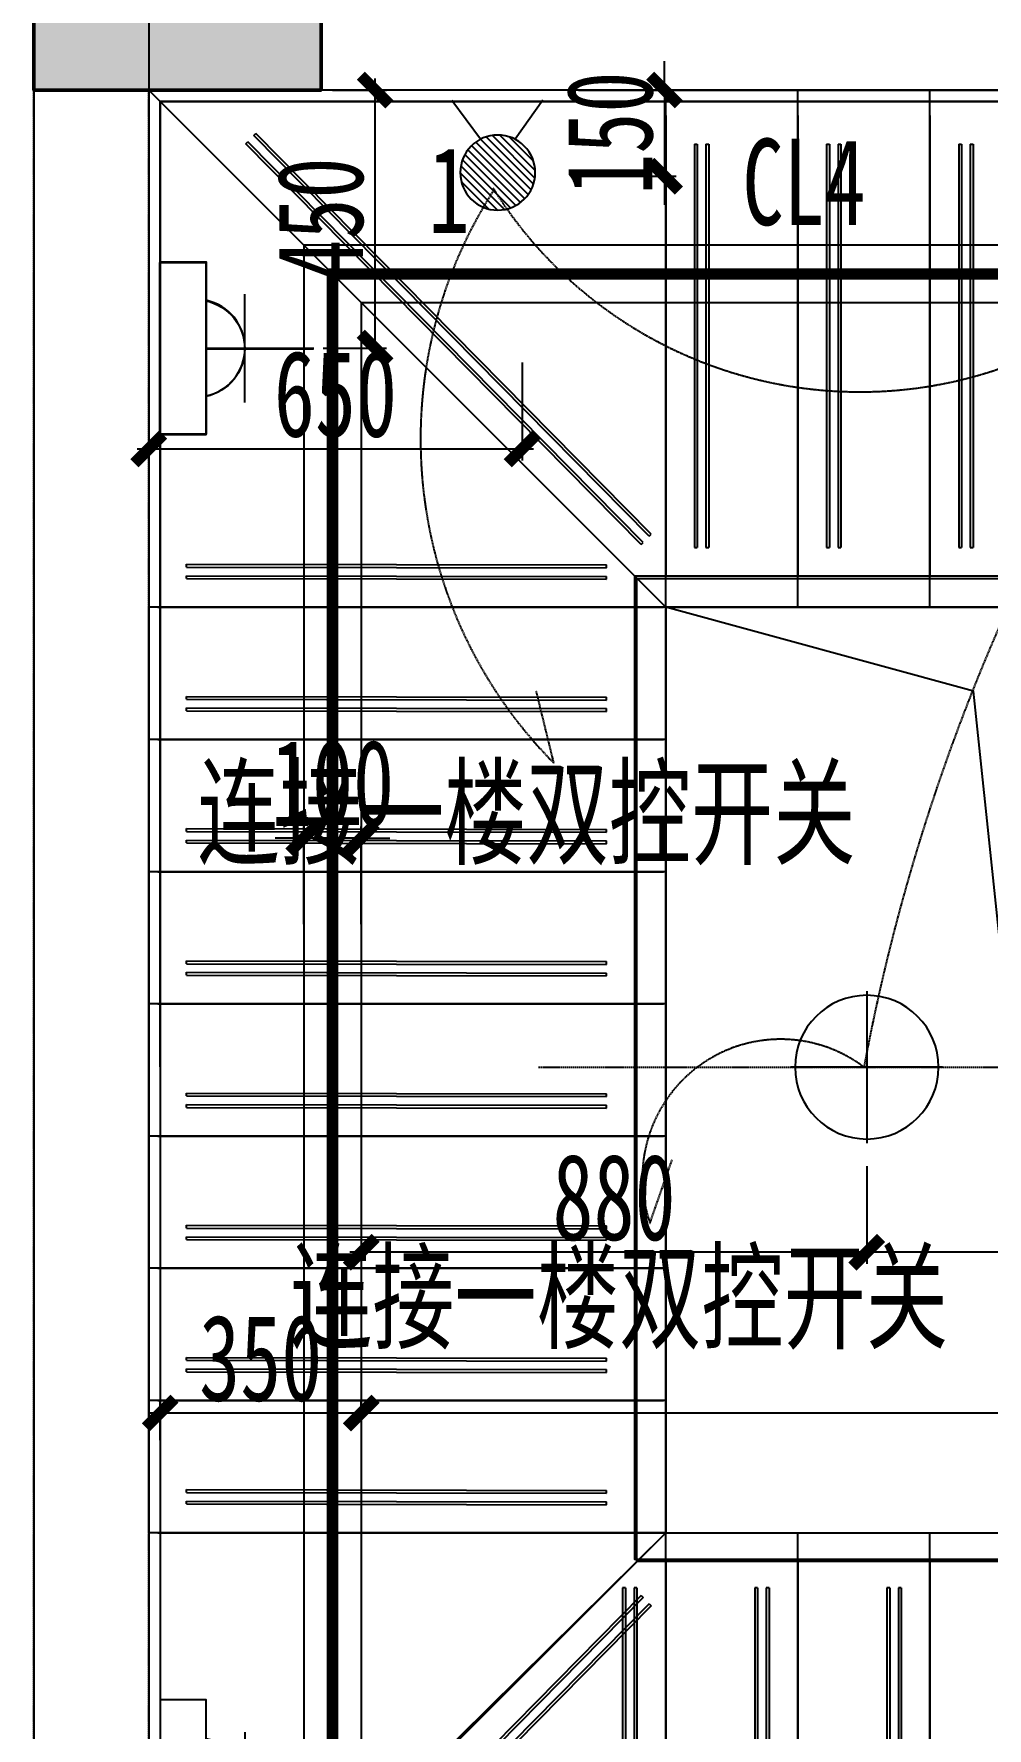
# Model space of a CAD drawing. Extents: x -255202 to 66368, y -6372500 to 603.
# Drawn here: x 58345 to 60004, y -3260137 to -3257189 of the extents above; entities that cross this region are included whole.
import ezdxf

# ---------------------------------------------------------------- set-up
doc = ezdxf.new("R2010")
doc.units = 0
doc.header["$LTSCALE"] = 10
doc.header["$MEASUREMENT"] = 0
for name, pattern in [('$0$DASH', [0.35, 0.25, -0.1]), ('__DASH', [0.35, 0.25, -0.1]), ('CONTINOUS', [0]), ('DASH', [0.35, 0.25, -0.1]), ('DOTE', [2.4200000000000004, 2, -0.2, 0.02, -0.2])]:
    doc.linetypes.add(name, pattern=pattern)
doc.layers.add('4-L四联排墙柱-0.050~屋面sc$0$G1-Hatch_T-WALL', color=253, linetype='Continuous', lineweight=13)
doc.layers.add('5-L8五联排-墙柱-6.000~-0.050sc$0$G2-Wall', color=61, linetype='Continuous', lineweight=50)
for name, color, linetype in [('A-HACH（图案填充）', 8, 'Continuous'), ('A-LIFT-strs（楼电梯）', 8, 'Continuous'), ('A-LINE-2（平面看线）', 25, 'Continuous'), ('A-WALL-stru（结构墙柱）', 10, 'Continuous'), ('A-WALL（砌体墙）', 7, 'Continuous'), ('A-墙体完成面', 15, 'Continuous'), ('A-建筑墙体', 255, 'Continuous'), ('D-地面材料', 250, 'Continuous'), ('DIM-开关定位', 149, 'Continuous'), ('DIM-插座定位', 146, 'Continuous'), ('DIM-灯具定位', 149, 'Continuous'), ('DIM_LEAD', 3, 'Continuous'), ('E-开关示意', 34, 'Continuous'), ('E-插座示意', 34, 'Continuous'), ('F-地面材质', 8, 'Continuous'), ('G-BEAM', 4, 'DASH'), ('G-BEAM_CON', 4, 'Continuous'), ('G-WALL', 50, 'Continuous'), ('G-WALL_HATCH', 33, 'Continuous'), ('T-天花造型', 45, 'Continuous'), ('T-灯具_灯带', 13, 'Continuous'), ('T-灯具、灯带', 13, 'Continuous'), ('墙体定位图', 7, 'Continuous'), ('天花布置图', 7, 'Continuous')]:
    doc.layers.add(name, color=color, linetype=linetype)
doc.styles.add('样式222', font='', dxfattribs={"width": 0.7})
doc.styles.add('细黑体', font='', dxfattribs={"width": 0.7})
doc.styles.get('样式222').set_extended_font_data('STXihei')
doc.styles.get('细黑体').set_extended_font_data('STXihei')
doc.dimstyles.new('DK-50', dxfattribs={"dimscale": 50, "dimtxt": 3, "dimasz": 1, "dimexe": 0.4, "dimexo": 0.4, "dimgap": 0.4, "dimtad": 1, "dimtoh": 1, "dimdec": 0, "dimrnd": 5, "dimdsep": 46, "dimtxsty": '样式222', "dimblk": 'ARCHTICK', "dimcen": 3, "dimdle": 0.4, "dimclrd": 149, "dimclre": 149, "dimclrt": 149, "dimadec": 0, "dimazin": 0, "dimtfac": 1, "dimtdec": 0, "dimtix": 1, "dimtmove": 2, "dimatfit": 3, "dimldrblk": 'ARCHTICK', "dimfxl": 3, "dimfxlon": 1, "dimtvp": 1, "dimtolj": 1, "dimtzin": 0, "dimarcsym": 0})

# ---------------------------------------------------------------- blocks, each defined once
blk = doc.blocks.new('RDHGFHFDGDSFAS')
at = {"layer": 'A-建筑墙体'}
blk.add_line((730648.4439332109, -222639.7118989716), (730648.4439332109, -222639.7118989716), dxfattribs=at)
at = {"layer": 'T-灯具、灯带', "color": 250}
for p, q in [((730488.2591261596, -222539.7118989717), (730488.2591261596, -222352.2118989718)), ((730394.5091261596, -222472.1552580652), (730582.0091261596, -222472.1552580652))]:
    blk.add_line(p, q, dxfattribs=at)
at = {"layer": 'T-灯具、灯带', "color": 47}
blk.add_lwpolyline([(730338.2591261596, -222619.7118989717), (730638.2591261596, -222619.7118989717), (730638.2591261596, -222539.7118989717), (730338.2591261596, -222539.7118989717)], close=True, dxfattribs=at)
at = {"layer": 'T-灯具、灯带', "color": 250}
blk.add_arc((730488.2591261596, -222557.0435969025), 84.88833883725175, 11.78094753040083, 168.2190524695992, dxfattribs=at)
blk = doc.blocks.new('电源点')
at = {"color": 13}
for p, q in [((33110.40007368557, -5288.118478609332), (33111.43040208279, -5287.088150212108)), ((33110.41004411468, -5288.333014583239), (33111.64493805669, -5287.098120641228)), ((33110.45035743108, -5287.84368846079), (33111.15561193425, -5287.138433957624)), ((33110.45280483574, -5288.51476026521), (33111.82668373867, -5287.140881362283)), ((33110.51897000257, -5288.673101501408), (33111.98502497486, -5287.207046529112)), ((33110.60426962571, -5288.812308281288), (33112.12423175474, -5287.292346152258)), ((33110.70669120095, -5288.934393109071), (33112.24631658253, -5287.394767727502)), ((33110.82557272702, -5289.040017986036), (33112.35194145949, -5287.513649253565)), ((33110.96135658368, -5289.12874053241), (33112.44066400587, -5287.649433110216)), ((33111.1157512847, -5289.198852234412), (33112.51077570787, -5287.803827811242)), ((33111.292462675, -5289.246647247141), (33112.5585707206, -5287.98053920154)), ((33111.49944848625, -5289.264167838911), (33112.57609131237, -5288.187525012797)), ((33111.75807804188, -5289.230044686308), (33112.54196815976, -5288.446154568425))]:
    blk.add_line(p, q, dxfattribs=at)
blk.add_circle((33111.48737030441, -5288.175446830957), 1.08878800307334, dxfattribs=at)
blk = doc.blocks.new('4RSD')
at = {"color": 13, "linetype": 'ByBlock'}
for p, q in [((49236.03845283845, -8573.832038700155), (49235.2298401095, -8572.697757944476)), ((49237.03608802641, -8573.842095754158), (49237.86740322546, -8572.724346937135))]:
    blk.add_line(p, q, dxfattribs=at)
at = {"color": 67, "linetype": 'ByBlock'}
blk.add_blockref('电源点', (16125.05106305156, -3286.63504922505), dxfattribs=at)
blk = doc.blocks.new('A$C7A0215CA')
at = {"layer": 'T-灯具_灯带', "color": 8, "ltscale": 0.005}
for p, q in [((2.199947535528281, 4.399889787978282), (2.199947535528281, -2.120332283084281e-07)), ((2.535513431212166e-06, 2.199944787972527), (4.399892535543131, 2.199944787972527))]:
    blk.add_line(p, q, dxfattribs=at)
at = {"layer": 'T-灯具_灯带', "color": 13, "linetype": 'ByBlock'}
blk.add_circle((2.199947535528281, 2.199944787972527), 2.083333333302503, dxfattribs=at)
blk = doc.blocks.new('_ArchTick')
at = {"color": 0, "linetype": 'ByBlock', "const_width": 0.4}
blk.add_lwpolyline([(-0.5, -0.5), (0.5, 0.5)], dxfattribs=at)
blk = doc.blocks.new('*D231')
at = {"layer": 'Defpoints', "color": 0, "transparency": 16777216}
for p in [(58914.94958551899, -3258992.024841977), (59795.01777137254, -3258992.025013725), (58914.94952364642, -3259309.072089297)]:
    blk.add_point(p, dxfattribs=at)
at = {"layer": 'DIM-灯具定位', "color": 149, "lineweight": -2, "transparency": 16777216}
for p, q in [((58914.94955291929, -3259159.072089297), (58914.94951974336, -3259329.072089297)), ((59795.01773877284, -3259159.072261045), (59795.01770559691, -3259329.072261045)), ((59815.01770949997, -3259309.072264948), (58894.94952364642, -3259309.072085394))]:
    blk.add_line(p, q, dxfattribs=at)
at = {"layer": 'DIM-灯具定位', "color": 149, "lineweight": -2, "transparency": 16777216, "xscale": 50, "yscale": 50, "zscale": 50}
for p, rotation in [((58914.94952364642, -3259309.072089297), 179.9999888185843), ((59795.01770949997, -3259309.072261045), 359.9999888185843)]:
    blk.add_blockref('_ArchTick', p, dxfattribs=dict(at, rotation=rotation))
at = {"layer": 'DIM-灯具定位', "color": 149, "transparency": 16777216, "insert": (59354.98363511269, -3259214.072175171), "char_height": 150, "attachment_point": 5, "rotation": 359.99998881858426, "style": '样式222'}
blk.add_mtext('\\A1;880', dxfattribs=at)
blk = doc.blocks.new('A$C74114AF8')
at = {"layer": 'A-HACH（图案填充）'}
blk.add_hatch(color=256, dxfattribs=at).paths.add_polyline_path([(6000.000000000058, 8100), (5999.99999999447, 10200.00000003073), (5800.000000000873, 10200.00000003073), (5800.000000000058, 8100), (5799.999997960898, 8100.005517960526), (5799.999997960898, 7900.005517960526), (6300.000000000058, 7900), (6300.000000000058, 8100)])
at = {"layer": 'A-WALL-stru（结构墙柱）', "color": 0}
for p, q in [((6300.000000000058, 7900), (6300.000000000058, 8100)), ((5799.999997961932, 7900), (6300.000000000058, 7900))]:
    blk.add_line(p, q, dxfattribs=at)
blk = doc.blocks.new('fgdgdgd')
at = {"layer": '4-L四联排墙柱-0.050~屋面sc$0$G1-Hatch_T-WALL', "linetype": 'CONTINOUS'}
h = blk.add_hatch(color=256, dxfattribs=at)
h.dxf.hatch_style = 1
h.paths.add_polyline_path([(161852.5651694051, 67024.83510910627), (162152.5651694051, 67024.83510910627), (162152.5651694051, 67224.83510910627), (161852.5651694051, 67224.83510910627), (161852.5651694051, 69324.83510910627), (161652.5651694051, 69324.83510910627), (161652.5651694051, 67224.83510910627), (161652.5625813755, 67224.83510910627), (161652.5625813755, 67024.83510910627)])
at = {"layer": 'G-WALL_HATCH'}
h = blk.add_hatch(color=256, dxfattribs=at)
h.dxf.hatch_style = 1
h.paths.add_polyline_path([(161852.5651694051, 67024.83510910627), (162152.5651694051, 67024.83510910627), (162152.5651694051, 67224.83510910627), (161852.5651694051, 67224.83510910627), (161852.5651694051, 69324.83510910627), (161652.5651694051, 69324.83510910627), (161652.5651694051, 67224.83510910627), (161652.5625813755, 67224.83447495382), (161652.5625813755, 67024.83447495382)])
at = {"layer": '5-L8五联排-墙柱-6.000~-0.050sc$0$G2-Wall'}
blk.add_lwpolyline([(161852.5651694051, 67024.83510910627), (162152.5651694051, 67024.83510910627), (162152.5651694051, 67224.83510910627), (161852.5651694051, 67224.83510910627), (161852.5651694051, 69324.83510910627), (161652.5651694051, 69324.83510910627), (161652.5651694051, 67224.83510910627), (161652.5625813755, 67224.83510910627), (161652.5625813755, 67024.83510910627)], close=True, dxfattribs=at)
at = {"layer": 'G-BEAM'}
for p, q in [((161652.5651694051, 63614.82203690801), (161652.5651694051, 67024.83510910627)), ((161852.5651694051, 63614.82203690801), (161852.5651694051, 67024.83510910627)), ((164752.5632162773, 67024.83510910627), (162152.5651694051, 67024.83510910627))]:
    blk.add_line(p, q, dxfattribs=at)
at = {"layer": 'G-WALL'}
for points in [[(161852.5651694051, 67024.83510910627), (162152.5651694051, 67024.83510910627), (162152.5651694051, 67224.83510910627), (161852.5651694051, 67224.83510910627), (161852.5651694051, 69324.83510910627), (161652.5651694051, 69324.83510910627), (161652.5651694051, 67224.83510910627), (161652.5625813755, 67224.83510910627), (161652.5625813755, 67024.83510910627)], [(161652.5651694051, 67024.83510910627), (161652.5651694051, 67024.83510910627)]]:
    blk.add_lwpolyline(points, close=True, dxfattribs=at)
blk = doc.blocks.new('*D366')
at = {"layer": 'Defpoints', "color": 0, "transparency": 16777216}
for p in [(59795.01777137254, -3258992.021642958), (61495.08434510676, -3258992.021642958), (59795.01777137254, -3259309.0720893)]:
    blk.add_point(p, dxfattribs=at)
at = {"layer": 'DIM-灯具定位', "color": 149, "lineweight": -2, "transparency": 16777216}
for p, q in [((59795.01777137254, -3259159.0720893), (59795.01777137254, -3259329.0720893)), ((61495.08434510676, -3259159.0720893), (61495.08434510676, -3259329.0720893)), ((61515.08434510676, -3259309.0720893), (59775.01777137254, -3259309.0720893))]:
    blk.add_line(p, q, dxfattribs=at)
at = {"layer": 'DIM-灯具定位', "color": 149, "lineweight": -2, "transparency": 16777216, "xscale": 50, "yscale": 50, "zscale": 50, "rotation": 180}
blk.add_blockref('_ArchTick', (59795.01777137254, -3259309.0720893), dxfattribs=at)
at = {"layer": 'DIM-灯具定位', "color": 149, "lineweight": -2, "transparency": 16777216, "xscale": 50, "yscale": 50, "zscale": 50}
blk.add_blockref('_ArchTick', (61495.08434510676, -3259309.0720893), dxfattribs=at)
at = {"layer": 'DIM-灯具定位', "color": 149, "transparency": 16777216, "insert": (60645.05105823965, -3259214.0720893), "char_height": 150, "attachment_point": 5, "style": '样式222'}
blk.add_mtext('\\A1;1700', dxfattribs=at)
blk = doc.blocks.new('20180827.15040715')
at = {"layer": 'F-地面材质', "color": 251}
blk.add_line((3.245659172534943e-07, 873.9651604657993), (1.801683538360521e-05, 72.49692169204354), dxfattribs=at)
at = {"layer": 'F-地面材质', "color": 250}
for p, q in [((50.00000020791776, 823.9651604942046), (50.00001793604315, 122.4969216636382)), ((55.00000020791776, 823.9651604960673), (55.00001793604315, 122.4969216617756)), ((70.00000020791776, 823.9651605025865), (70.00001793604315, 122.496921655722)), ((75.00000020791776, 823.9651605044492), (75.00001793604315, 122.4969216538593))]:
    blk.add_line(p, q, dxfattribs=at)
for points in [[(49.99999991920777, 823.9651604942046), (55.00000020791776, 823.9651604960673)], [(70.00000020791776, 823.9651605025865), (74.99999991920777, 823.9651605044492)], [(50.00001793604315, 122.4969216641039), (55.00001793604315, 122.4969216622412)], [(70.00001793604315, 122.496921655722), (75.00001793604315, 122.4969216538593)]]:
    blk.add_lwpolyline(points, dxfattribs=at)
blk = doc.blocks.new('A$C567A2F56')
at = {"layer": 'F-地面材质', "color": 251}
blk.add_line((-899.9999991357327, 900.0000003720634), (-26.06862623011693, 74.54116358792817), dxfattribs=at)
at = {"layer": 'F-地面材质', "color": 250}
for p, q in [((-793.9339820509776, 864.6446611690335), (-790.3984481431544, 868.1801950726658)), ((-793.9339820509776, 864.6446611690335), (-77.49877035012469, 196.6819858059171)), ((-790.3984481431544, 868.1801950726513), (-73.96323644183576, 200.2175197090692)), ((-779.791846417822, 878.7867967830971), (-776.2563125099987, 882.3223306867294)), ((-779.7918464182876, 878.7867967830825), (-63.35663471603766, 210.824121419515)), ((-776.2563125099987, 882.3223306867294), (-59.82110080774873, 214.3596553226816))]:
    blk.add_line(p, q, dxfattribs=at)
for points in [[(-63.35663471603766, 210.824121419515), (-59.82110080774873, 214.3596553226816)], [(-77.49877035012469, 196.6819858059171), (-73.96323644230142, 200.2175197095348)]]:
    blk.add_lwpolyline(points, dxfattribs=at)
blk = doc.blocks.new('A$C37F72172')
at = {"layer": 'F-地面材质', "color": 251}
blk.add_line((0, 19.99998560177482), (3.245659172534943e-07, 900.0000000004657), dxfattribs=at)
at = {"layer": 'F-地面材质', "color": 250}
for p, q in [((-74.99999988311902, 69.99998556312494), (-73.6983587690629, 801.3016408582116)), ((-69.99999988311902, 69.99998556498758), (-68.6983587690629, 801.301640856349)), ((-54.99999988311902, 69.99998557150684), (-53.69835876906291, 801.3016408502954)), ((-49.99999988311902, 69.99998557336949), (-48.69835876906291, 801.3016408484327))]:
    blk.add_line(p, q, dxfattribs=at)
for points in [[(-68.6983587690629, 801.301640856349), (-73.6983587690629, 801.3016408582116)], [(-48.69835876906291, 801.3016408479671), (-53.69835876906291, 801.3016408498297)], [(-69.99999988311902, 69.99998556498758), (-74.99999959440902, 69.99998556312494)], [(-49.99999959440902, 69.99998557336949), (-54.99999988311902, 69.99998557150684)]]:
    blk.add_lwpolyline(points, dxfattribs=at)
blk = doc.blocks.new('*D652')
at = {"layer": 'Defpoints', "color": 0, "transparency": 16777216}
for p in [(58845.08434389094, -3257287.021671441), (58939.16868994228, -3257287.021671441), (58828.66868994214, -3257736.000000002)]:
    blk.add_point(p, dxfattribs=at)
at = {"layer": 'DIM-插座定位', "color": 149, "lineweight": -2, "transparency": 16777216}
for p, q in [((58865.08434389094, -3257287.021671441), (58959.16868994228, -3257287.021671441)), ((58939.16868994228, -3257756.000000002), (58939.16868994228, -3257267.021671441)), ((58848.66868994214, -3257736.000000002), (58959.16868994228, -3257736.000000002))]:
    blk.add_line(p, q, dxfattribs=at)
at = {"layer": 'DIM-插座定位', "color": 149, "lineweight": -2, "transparency": 16777216, "xscale": 50, "yscale": 50, "zscale": 50}
for p, rotation in [((58939.16868994228, -3257287.021671441), 90), ((58939.16868994228, -3257736.000000002), 270)]:
    blk.add_blockref('_ArchTick', p, dxfattribs=dict(at, rotation=rotation))
at = {"layer": 'DIM-插座定位', "color": 149, "transparency": 16777216, "insert": (58844.16868994135, -3257511.51083572), "char_height": 150, "attachment_point": 5, "rotation": 90, "style": '样式222'}
blk.add_mtext('\\A1;450', dxfattribs=at)
blk = doc.blocks.new('*D685')
at = {"layer": 'Defpoints', "color": 0, "transparency": 16777216}
for p in [(59145.08434372321, 0), (59145.08434372321, 0), (62145.08434372321, -3265087.021671439)]:
    blk.add_point(p, dxfattribs=at)
at = {"layer": '墙体定位图', "color": 149, "lineweight": -2, "transparency": 16777216}
for p, q in [((62165.08434372341, 0), (59125.08434372321, 0)), ((59145.08434372321, 0), (59145.08434372321, 20)), ((62145.08434372341, -150), (62145.08434372341, 20))]:
    blk.add_line(p, q, dxfattribs=at)
at = {"layer": '墙体定位图', "color": 149, "lineweight": -2, "transparency": 16777216, "xscale": 50, "yscale": 50, "zscale": 50, "rotation": 180}
blk.add_blockref('_ArchTick', (59145.08434372321, 0), dxfattribs=at)
at = {"layer": '墙体定位图', "color": 149, "lineweight": -2, "transparency": 16777216, "xscale": 50, "yscale": 50, "zscale": 50}
blk.add_blockref('_ArchTick', (62145.08434372341, 0), dxfattribs=at)
at = {"layer": '墙体定位图', "color": 149, "transparency": 16777216, "insert": (60645.08434372331, 95), "char_height": 150, "attachment_point": 5, "style": '样式222'}
blk.add_mtext('\\A1;3000', dxfattribs=at)
blk = doc.blocks.new('*D686')
at = {"layer": 'Defpoints', "color": 0, "transparency": 16777216}
for p in [(58545.0843438911, 0), (59145.08434372321, 0), (58545.08434389091, -3265087.021671439)]:
    blk.add_point(p, dxfattribs=at)
at = {"layer": '墙体定位图', "color": 149, "lineweight": -2, "transparency": 16777216}
for p, q in [((59165.08434372321, 0), (58525.0843438911, 0)), ((58545.0843438911, -150), (58545.0843438911, 20)), ((59145.08434372321, 0), (59145.08434372321, 20))]:
    blk.add_line(p, q, dxfattribs=at)
at = {"layer": '墙体定位图', "color": 149, "lineweight": -2, "transparency": 16777216, "xscale": 50, "yscale": 50, "zscale": 50, "rotation": 180}
blk.add_blockref('_ArchTick', (58545.0843438911, 0), dxfattribs=at)
at = {"layer": '墙体定位图', "color": 149, "lineweight": -2, "transparency": 16777216, "xscale": 50, "yscale": 50, "zscale": 50}
blk.add_blockref('_ArchTick', (59145.08434372321, 0), dxfattribs=at)
at = {"layer": '墙体定位图', "color": 149, "transparency": 16777216, "insert": (58845.08434380716, 95.00000000000001), "char_height": 150, "attachment_point": 5, "style": '样式222'}
blk.add_mtext('\\A1;600', dxfattribs=at)
blk = doc.blocks.new('*D890')
at = {"layer": 'Defpoints', "color": 0, "transparency": 16777216}
for p in [(58914.94972899093, -3259588.794807115), (58914.94972899093, -3259588.795638979), (62375.08448859723, -3259588.794807115)]:
    blk.add_point(p, dxfattribs=at)
at = {"layer": '天花布置图', "color": 149, "lineweight": -2, "transparency": 16777216}
for p, q in [((62395.08448859723, -3259588.794807115), (58894.94972899093, -3259588.794807115)), ((58914.94972899093, -3259588.794807115), (58914.94972899093, -3259568.794807115)), ((62375.08448859723, -3259588.794807115), (62375.08448859723, -3259568.794807115))]:
    blk.add_line(p, q, dxfattribs=at)
at = {"layer": '天花布置图', "color": 149, "lineweight": -2, "transparency": 16777216, "xscale": 50, "yscale": 50, "zscale": 50, "rotation": 180}
blk.add_blockref('_ArchTick', (58914.94972899093, -3259588.794807115), dxfattribs=at)
at = {"layer": '天花布置图', "color": 149, "lineweight": -2, "transparency": 16777216, "xscale": 50, "yscale": 50, "zscale": 50}
blk.add_blockref('_ArchTick', (62375.08448859723, -3259588.794807115), dxfattribs=at)
at = {"layer": '天花布置图', "color": 149, "transparency": 16777216, "insert": (60645.01710879408, -3259493.794807115), "char_height": 150, "attachment_point": 5, "style": '样式222'}
blk.add_mtext('\\A1;3460', dxfattribs=at)
blk = doc.blocks.new('*D891')
at = {"layer": 'Defpoints', "color": 0, "transparency": 16777216}
for p in [(58564.94926930284, -3259588.794807115), (58914.94972899093, -3259588.795638979), (58564.94926930284, -3259655.98190171)]:
    blk.add_point(p, dxfattribs=at)
at = {"layer": '天花布置图', "color": 149, "lineweight": -2, "transparency": 16777216}
for p, q in [((58934.94972899093, -3259588.794807115), (58544.94926930284, -3259588.794807115)), ((58564.94926930284, -3259635.98190171), (58564.94926930284, -3259568.794807115)), ((58914.94972899093, -3259588.794807115), (58914.94972899093, -3259568.794807115))]:
    blk.add_line(p, q, dxfattribs=at)
at = {"layer": '天花布置图', "color": 149, "lineweight": -2, "transparency": 16777216, "xscale": 50, "yscale": 50, "zscale": 50, "rotation": 180}
blk.add_blockref('_ArchTick', (58564.94926930284, -3259588.794807115), dxfattribs=at)
at = {"layer": '天花布置图', "color": 149, "lineweight": -2, "transparency": 16777216, "xscale": 50, "yscale": 50, "zscale": 50}
blk.add_blockref('_ArchTick', (58914.94972899093, -3259588.794807115), dxfattribs=at)
at = {"layer": '天花布置图', "color": 149, "transparency": 16777216, "insert": (58739.94949914688, -3259493.794807115), "char_height": 150, "attachment_point": 5, "style": '样式222'}
blk.add_mtext('\\A1;350', dxfattribs=at)
blk = doc.blocks.new('dff')
at = {"layer": 'E-插座示意', "color": 8, "linetype": 'ByBlock', "lineweight": -2}
for p, q in [((-110132.6115979307, -3255766.978697216), (-110132.6115979307, -3255579.478697216)), ((-110200.1682388372, -3255673.228697216), (-110012.6682388373, -3255673.228697216))]:
    blk.add_line(p, q, dxfattribs=at)
at = {"layer": 'E-插座示意', "color": 47, "linetype": 'ByBlock', "lineweight": -2}
blk.add_lwpolyline([(-110280.1682388372, -3255823.228697216), (-110280.1682388372, -3255523.228697216), (-110200.1682388372, -3255523.228697216), (-110200.1682388372, -3255823.228697216)], close=True, dxfattribs=at)
at = {"layer": 'E-插座示意', "color": 8, "linetype": 'ByBlock', "lineweight": -2}
blk.add_arc((-110217.499936768, -3255673.228697216), 84.88833883725175, 281.7809475312218, 78.21905246877822, dxfattribs=at)
blk = doc.blocks.new('*D979')
at = {"layer": 'Defpoints', "color": 0, "transparency": 16777216}
for p in [(58814.94953618225, -3258588.485641298), (58814.94953618225, -3258771.534547208), (58914.94953251008, -3258771.534524871)]:
    blk.add_point(p, dxfattribs=at)
at = {"layer": '天花布置图', "color": 149, "lineweight": -2, "transparency": 16777216}
for p, q in [((58814.94953618225, -3258738.485641298), (58814.94953618225, -3258568.485641298)), ((58914.94953251008, -3258738.485641298), (58914.94953251008, -3258568.485641298)), ((58814.94953618225, -3258588.485641298), (58764.94953618225, -3258588.485641298)), ((58914.94953251008, -3258588.485641298), (58814.94953618225, -3258588.485641298)), ((58914.94953251008, -3258588.485641298), (58964.94953251008, -3258588.485641298))]:
    blk.add_line(p, q, dxfattribs=at)
at = {"layer": '天花布置图', "color": 149, "lineweight": -2, "transparency": 16777216, "xscale": 50, "yscale": 50, "zscale": 50}
blk.add_blockref('_ArchTick', (58814.94953618225, -3258588.485641298), dxfattribs=at)
at = {"layer": '天花布置图', "color": 149, "lineweight": -2, "transparency": 16777216, "xscale": 50, "yscale": 50, "zscale": 50, "rotation": 180}
blk.add_blockref('_ArchTick', (58914.94953251008, -3258588.485641298), dxfattribs=at)
at = {"layer": '天花布置图', "color": 149, "transparency": 16777216, "insert": (58864.94953434616, -3258493.485641298), "char_height": 150, "attachment_point": 5, "style": '样式222'}
blk.add_mtext('\\A1;100', dxfattribs=at)
blk = doc.blocks.new('*D1087')
at = {"layer": 'Defpoints', "color": 0, "transparency": 16777216}
for p in [(59195.08434389085, -3257523.702208069), (58545.08434389085, -3257673.702208069), (59195.08434389085, -3257911.363586414)]:
    blk.add_point(p, dxfattribs=at)
at = {"layer": 'DIM-开关定位', "color": 149, "lineweight": -2, "transparency": 16777216}
for p, q in [((58545.08434389085, -3257761.363586414), (58545.08434389085, -3257931.363586414)), ((59195.08434389085, -3257761.363586414), (59195.08434389085, -3257931.363586414)), ((58525.08434389085, -3257911.363586414), (59215.08434389085, -3257911.363586414))]:
    blk.add_line(p, q, dxfattribs=at)
at = {"layer": 'DIM-开关定位', "color": 149, "lineweight": -2, "transparency": 16777216, "xscale": 50, "yscale": 50, "zscale": 50, "rotation": 180}
blk.add_blockref('_ArchTick', (58545.08434389085, -3257911.363586414), dxfattribs=at)
at = {"layer": 'DIM-开关定位', "color": 149, "lineweight": -2, "transparency": 16777216, "xscale": 50, "yscale": 50, "zscale": 50}
blk.add_blockref('_ArchTick', (59195.08434389085, -3257911.363586414), dxfattribs=at)
at = {"layer": 'DIM-开关定位', "color": 149, "transparency": 16777216, "insert": (58870.08434389085, -3257816.363586414), "char_height": 150, "attachment_point": 5, "style": '样式222'}
blk.add_mtext('\\A1;650', dxfattribs=at)
blk = doc.blocks.new('*D1097')
at = {"layer": 'Defpoints', "color": 0, "transparency": 16777216}
for p in [(59168.10762401872, -3257287.021671441), (59168.10762401872, -3257437.021671441), (59442.91658546793, -3257437.021671441)]:
    blk.add_point(p, dxfattribs=at)
at = {"layer": 'DIM-开关定位', "color": 149, "lineweight": -2, "transparency": 16777216}
for p, q in [((59442.91658546793, -3257287.021671441), (59442.91658546793, -3257237.021671441)), ((59292.91658546793, -3257287.021671441), (59462.91658546793, -3257287.021671441)), ((59442.91658546793, -3257287.021671441), (59442.91658546793, -3257437.021671441)), ((59292.91658546793, -3257437.021671441), (59462.91658546793, -3257437.021671441)), ((59442.91658546793, -3257437.021671441), (59442.91658546793, -3257487.021671441))]:
    blk.add_line(p, q, dxfattribs=at)
at = {"layer": 'DIM-开关定位', "color": 149, "lineweight": -2, "transparency": 16777216, "xscale": 50, "yscale": 50, "zscale": 50}
for p, rotation in [((59442.91658546793, -3257287.021671441), 270), ((59442.91658546793, -3257437.021671441), 90)]:
    blk.add_blockref('_ArchTick', p, dxfattribs=dict(at, rotation=rotation))
at = {"layer": 'DIM-开关定位', "color": 149, "transparency": 16777216, "insert": (59347.916585467, -3257362.02167144), "char_height": 150, "attachment_point": 5, "rotation": 90, "style": '样式222'}
blk.add_mtext('\\A1;150', dxfattribs=at)

msp = doc.modelspace()

# ---------------------------------------------------------------- linework, layer by layer
at = {"layer": 'A-LIFT-strs（楼电梯）', "color": 8}
for p, q in [((59444.95119876436, -3258187.021671426), (58544.95119876436, -3257287.021671426)), ((59444.9511987625, -3257287.021671431), (60134.9511987625, -3257287.021671431)), ((59444.9511987625, -3258187.021671431), (59444.9511987625, -3257287.021671431)), ((59674.9511987625, -3258187.021671431), (59674.9511987625, -3257287.021671431)), ((59904.9511987625, -3258187.021671431), (59904.9511987625, -3257287.021671431)), ((58544.95119876436, -3259797.021671426), (58544.95119876436, -3258187.021671426)), ((59444.95119876436, -3258187.021671426), (58544.95119876436, -3258187.021671426)), ((58544.95119876436, -3258257.021671426), (58544.95119876436, -3258232.980850848)), ((59444.95119876436, -3258417.021671426), (58544.95119876436, -3258417.021671426)), ((59444.95119876436, -3258647.021671426), (58544.95119876436, -3258647.021671426)), ((59444.95119876436, -3258877.021671426), (58544.95119876436, -3258877.021671426)), ((59444.95119876436, -3259107.021671426), (58544.95119876436, -3259107.021671426)), ((59444.95119876436, -3259337.021671426), (58544.95119876436, -3259337.021671426)), ((59444.95119876436, -3259567.021671426), (58544.95119876436, -3259567.021671426)), ((59444.95119875691, -3259797.021671426), (58544.95119875691, -3260687.021671439)), ((59444.95119876436, -3259797.021671426), (58544.95119876436, -3259797.021671426)), ((59444.95119876436, -3260687.021671439), (59444.95119876436, -3259797.021671426)), ((59674.95119876436, -3260687.021671439), (59674.95119876436, -3259797.021671426)), ((59904.95119876436, -3260687.021671439), (59904.95119876436, -3259797.021671426))]:
    msp.add_line(p, q, dxfattribs=at)
at = {"layer": 'A-LIFT-strs（楼电梯）'}
msp.add_line((59444.95119876436, -3258232.980850848), (59444.95119876436, -3258257.021671426), dxfattribs=at)
at = {"layer": 'A-LIFT-strs（楼电梯）', "color": 8}
msp.add_lwpolyline([(60308.17765753691, -3257737.021671426, 0, 0, 0), (58994.95119876436, -3257737.021671426, 0, 0, 0), (58994.95119875691, -3260247.021671426, 0, 0, 0), (59944.56455160699, -3260247.021671426, 40.00000000000001, 0, 0), (60094.56455160699, -3260247.021671426, 0, 0, 0)], format="xyseb", dxfattribs=at)
at = {"layer": 'A-LINE-2（平面看线）'}
for p, q in [((59444.95119876436, -3259797.021671426), (59444.95119876436, -3258187.021671426)), ((59444.9511987625, -3258187.021671431), (60134.9511987625, -3258187.021671431)), ((59444.95119876436, -3259797.021671426), (60134.95119876436, -3259797.021671426))]:
    msp.add_line(p, q, dxfattribs=at)
for points in [[(60145.0843439031, -3260687.021671439), (60145.08434358657, -3258187.021671426), (59444.9511987625, -3258187.021671426), (59444.95119875878, -3259797.021671426), (60145.08434396189, -3259797.02167144), (60145.08434396189, -3259847.02167144), (59394.95119875878, -3259847.021671426), (59394.9511987625, -3258137.021671426), (60194.95119874946, -3258137.021671426), (60194.9511990797, -3260687.021671439)], [(60134.95119925517, -3259797.021671426), (59980.94617118708, -3258332.695361365), (59444.95119876436, -3258187.021671426)]]:
    msp.add_lwpolyline(points, dxfattribs=at)
at = {"layer": 'A-WALL（砌体墙）'}
for p, q in [((58345.08434389085, -3257087.021671439), (58345.08434389085, -3260687.021671439)), ((58545.08434389085, -3257087.021671439), (58545.08434389085, -3260887.021671439)), ((58345.08434389085, -3257287.021671439), (58345.08434389085, -3260687.021671455)), ((58545.08434389085, -3257287.021671439), (58545.08434389085, -3260687.021671439)), ((58845.08434431018, -3257287.021671439), (58545.08434389085, -3257287.021671439)), ((60545.08434389131, -3257287.021671439), (58845.08434431018, -3257287.021671439))]:
    msp.add_line(p, q, dxfattribs=at)
at = {"layer": 'A-墙体完成面'}
msp.add_lwpolyline([(60545.0843438725, -3257307.02167144), (58564.94926930284, -3257307.021671439), (58564.94926930284, -3260666.945537522), (60125.0843435094, -3260666.945537537), (60125.08434350511, -3260666.929226303), (60314.88041008147, -3260666.929226944)], dxfattribs=at)
at = {"layer": 'D-地面材料', "color": 149}
msp.add_lwpolyline([(60364.83586955698, -3260666.929226944), (58565.25290721161, -3260666.945537522), (58564.95119877787, -3257307.021671439), (60364.83586955698, -3257307.02167144)], close=True, dxfattribs=at)
at = {"layer": 'D-地面材料'}
msp.add_lwpolyline([(60194.95119885966, -3258132.906342216), (59390.83586955139, -3258132.906342218), (59390.83586955139, -3259842.906342218), (60145.08434379622, -3259842.906342173), (60145.0843439031, -3260687.021671439), (60194.84961632741, -3260687.087284384)], close=True, dxfattribs=at)
at = {"layer": 'DIM_LEAD', "color": 250, "linetype": '$0$DASH'}
msp.add_line((59223.59304155491, -3258987.053628076), (61816.16992750717, -3258987.053628076), dxfattribs=at)
at = {"layer": 'E-开关示意', "linetype": '__DASH', "ltscale": 0.5}
for p, q in [((59250.41776571248, -3258458.269071593), (59219.51602732216, -3258332.131353547)), ((59417.61746695463, -3259258.561975511), (59456.21204316441, -3259147.536707821))]:
    msp.add_line(p, q, dxfattribs=at)
for centre, radius, start, end in [((59818.60152845457, -3257894.436977781), 800.4620030055929, 147.1000966362848, 224.7797459870198), ((59782.89774143096, -3257059.601212026), 752.5217791158648, 211.8753416560123, 324.619453482981), ((63249.19349564491, -3259630.800665806), 3518.597842747839, 143.3995350164881, 169.4575656967793), ((59645.07028320582, -3259179.384030131), 240.8400520161371, 53.00616663378684, 199.1933710881894)]:
    msp.add_arc(centre, radius, start, end, dxfattribs=at)
at = {"layer": 'T-天花造型'}
for points in [[(62475.08402450359, -3257557.021671439), (58814.94926489708, -3257557.021671439), (58814.94990371694, -3260416.945537551), (62475.08466332345, -3260416.945537551)], [(62375.08402417233, -3257657.021671439), (58914.94926456582, -3257657.021671439), (58914.9499040482, -3260316.945537551), (62375.08466365471, -3260316.945537551)]]:
    msp.add_lwpolyline(points, close=True, dxfattribs=at)
at = {"layer": 'T-灯具、灯带', "linetype": 'DOTE', "ltscale": 0.3, "const_width": 20}
msp.add_lwpolyline([(62425.08402434397, -3257607.021671439), (58864.94926473746, -3257607.021671439), (58864.94990387656, -3260366.945537551), (62425.08466348307, -3260366.945537551)], close=True, dxfattribs=at)

# ---------------------------------------------------------------- block references
msp.add_blockref('A$C74114AF8', (52545.08434389085, -3265187.021671439))
at = {"layer": 'D-地面材料', "color": 1, "xscale": -1, "rotation": 271.6365785461501}
msp.add_blockref('A$C567A2F56', (58515.50142169405, -3257308.979410863), dxfattribs=at)
at = {"layer": 'D-地面材料', "color": 1}
for p in [(59444.95118139479, -3258205.402854933), (59674.95118153829, -3258205.402854933), (59904.95118124403, -3258205.402854933)]:
    msp.add_blockref('20180827.15040715', p, dxfattribs=at)
at = {"layer": 'D-地面材料', "color": 1, "extrusion": (0, 0, -1), "xscale": -1, "zscale": -1, "rotation": 90}
for p in [(-58540.83811931824, -3258187.021671134), (-58540.83586914169, -3258417.021671106), (-58540.83586956176, -3258647.021671136), (-58540.83586955711, -3258877.021671136), (-58540.83586956176, -3259107.021671132), (-58540.83586955711, -3259337.021671137), (-58540.83586955711, -3259567.021671133), (-58540.83586955711, -3259797.021671154)]:
    msp.add_blockref('A$C37F72172', p, dxfattribs=at)
at = {"layer": 'D-地面材料', "color": 1, "rotation": 268.3634214538499}
msp.add_blockref('A$C567A2F56', (58515.50142169405, -3260675.063931989), dxfattribs=at)
at = {"layer": 'D-地面材料', "xscale": -1}
for p in [(59444.95120116603, -3260716.871502684), (59674.95119957664, -3260716.871502684), (59904.9511997422, -3260716.871502684)]:
    msp.add_blockref('20180827.15040715', p, dxfattribs=at)
at = {"layer": 'E-插座示意', "color": 11, "linetype": 'ByBlock', "xscale": -1, "rotation": 270}
msp.add_blockref('RDHGFHFDGDSFAS', (281184.2838569717, -3988225.280797598), dxfattribs=at)
at = {"layer": 'E-插座示意', "linetype": 'ByBlock', "lineweight": -2}
msp.add_blockref('dff', (168845.11750814, -2062.771302783862), dxfattribs=at)
at = {"layer": 'E-插座示意', "linetype": 'ByBlock', "lineweight": -2, "xscale": -1, "rotation": 180}
msp.add_blockref('dff', (168845.11750814, -6515911.27204011), dxfattribs=at)
at = {"layer": 'G-BEAM_CON', "linetype": 'CONTINOUS'}
msp.add_blockref('fgdgdgd', (-103307.4866848893, -3324311.856146393), dxfattribs=at)
at = {"layer": 'T-灯具、灯带', "linetype": 'ByBlock', "xscale": -60.00000000000009, "yscale": 60.00000000000009, "zscale": 60.00000000000009}
msp.add_blockref('4RSD', (3013344.906205295, -2742942.01686684), dxfattribs=at)
at = {"layer": 'T-灯具、灯带', "xscale": -60.00000000000009, "yscale": 60.00000000000009, "zscale": 60.00000000000009}
msp.add_blockref('A$C7A0215CA', (59927.01462350425, -3259119.050315354), dxfattribs=at)

# ---------------------------------------------------------------- texts
at = {"layer": 'E-开关示意', "linetype": '__DASH', "ltscale": 0.5, "style": '样式222', "width": 0.7000000001273292}
for p in [(58629.70513555755, -3258618.893006459), (58790.8675197677, -3259461.474086264)]:
    msp.add_text('连接一楼双控开关', height=150, dxfattribs=at).set_placement(p)
at = {"layer": 'T-灯具、灯带', "linetype": 'DOTE', "ltscale": 0.3, "style": '细黑体', "width": 0.7}
msp.add_text('CL4', height=150, dxfattribs=at).set_placement((59578.5136304739, -3257521.848209121))
at = {"layer": 'T-灯具、灯带', "linetype": 'ByBlock', "style": '样式222', "width": 0.7000000001273292}
msp.add_text('1', height=150, dxfattribs=at).set_placement((59032.00965910779, -3257535.795185059))

# ---------------------------------------------------------------- dimensions: what is measured, and where the dimension line sits
at = {"layer": 'DIM-开关定位', "color": 1}
for base, p1, p2, angle, picture, middle in [((59442.91658546793, -3257437.021671441), (59168.10762401869, -3257287.021671439), (59168.10762401869, -3257437.021671439), 90, '*D1097', (59347.916585467, -3257362.02167144)), ((59195.08434389085, -3257911.363586414), (58545.08434389085, -3257673.702208069), (59195.08434389085, -3257523.702208069), 180, '*D1087', (58870.08434389085, -3257816.363586414))]:
    dim = msp.add_linear_dim(base=base, p1=p1, p2=p2, angle=angle, dimstyle='DK-50', dxfattribs=at)
    dim.commit()
    dim.dimension.update_dxf_attribs({"geometry": picture, "text_midpoint": middle})
at = {"layer": 'DIM-插座定位'}
dim = msp.add_linear_dim(base=(58939.16868994228, -3257287.021671441), p1=(58828.66868994211, -3257736), p2=(58845.08434389091, -3257287.021671439), angle=90, dimstyle='DK-50', dxfattribs=at)
dim.commit()
dim.dimension.update_dxf_attribs({"geometry": '*D652', "text_midpoint": (58844.16868994135, -3257511.51083572)})
at = {"layer": 'DIM-灯具定位'}
dim = msp.add_aligned_dim(p1=(59795.01777137254, -3258992.025013725), p2=(58914.949585519, -3258992.024841978), distance=317.04724731902263, dimstyle='DK-50', dxfattribs=at)
dim.commit()
dim.dimension.update_dxf_attribs({"geometry": '*D231', "text_midpoint": (59354.98363511269, -3259214.072175171)})
dim = msp.add_linear_dim(base=(59795.01777137254, -3259309.0720893), p1=(61495.08434510676, -3258992.021642958), p2=(59795.01777137254, -3258992.021642958), angle=180, dimstyle='DK-50', dxfattribs=at)
dim.commit()
dim.dimension.update_dxf_attribs({"geometry": '*D366', "text_midpoint": (60645.05105823965, -3259214.0720893)})
at = {"layer": '墙体定位图', "color": 1}
for base, p1, p2, picture, middle in [((58545.0843438911, 0), (59145.08434372321, 0), (58545.08434389091, -3265087.021671439), '*D686', (58845.08434380716, 95.00000000000001)), ((59145.08434372321, 0), (62145.08434372321, -3265087.021671439), (59145.08434372321, 0), '*D685', (60645.08434372331, 95))]:
    dim = msp.add_linear_dim(base=base, p1=p1, p2=p2, angle=180, dimstyle='DK-50', dxfattribs=at)
    dim.commit()
    dim.dimension.update_dxf_attribs({"geometry": picture, "text_midpoint": middle})
at = {"layer": '天花布置图', "color": 6}
dim = msp.add_linear_dim(base=(58814.94953618225, -3258588.485641298), p1=(58914.94953251008, -3258771.534524871), p2=(58814.94953618225, -3258771.534547208), angle=180, dimstyle='DK-50', dxfattribs=at)
dim.commit()
dim.dimension.update_dxf_attribs({"geometry": '*D979', "text_midpoint": (58864.94953434616, -3258493.485641298)})
at = {"layer": '天花布置图', "color": 1}
for base, p1, p2, picture, middle in [((58564.94926930284, -3259588.794807115), (58914.94972899093, -3259588.795638979), (58564.94926930284, -3259655.98190171), '*D891', (58739.94949914688, -3259493.794807115)), ((58914.94972899093, -3259588.794807115), (62375.08448859723, -3259588.794807115), (58914.94972899093, -3259588.795638979), '*D890', (60645.01710879408, -3259493.794807115))]:
    dim = msp.add_linear_dim(base=base, p1=p1, p2=p2, angle=180, dimstyle='DK-50', dxfattribs=at)
    dim.commit()
    dim.dimension.update_dxf_attribs({"geometry": picture, "text_midpoint": middle})

doc.saveas('drawing.dxf')
